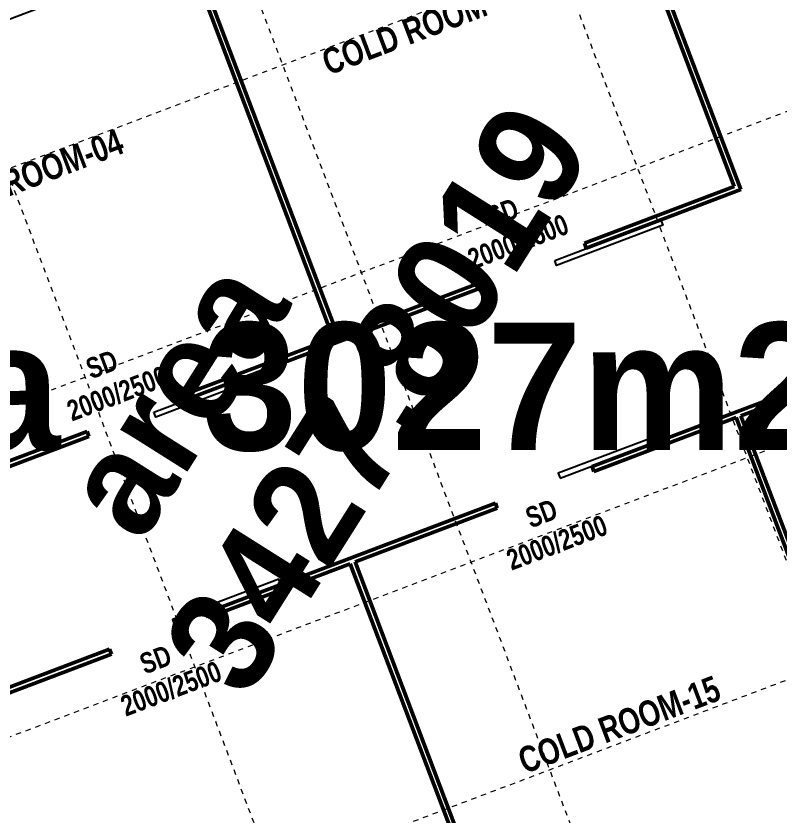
# Model space of a CAD drawing. Header units: metres. Extents: x 2164 to 2480, y 2851 to 3062.
# Drawn here: x 2243.74 to 2258.55, y 2991.48 to 3007 of the extents above; entities that cross this region are included whole.
import ezdxf

# ---------------------------------------------------------------- set-up
doc = ezdxf.new("R2010")
doc.units = ezdxf.units.M
doc.header["$MEASUREMENT"] = 0
doc.linetypes.add('XKITLINE03', pattern=[6, 3, -1, 1, -1])
doc.layers.get('0').update_dxf_attribs({"linetype": 'CONTINUOUS'})
doc.layers.get('Defpoints').update_dxf_attribs({"linetype": 'CONTINUOUS'})
doc.layers.add('Contour', color=7, linetype='CONTINUOUS', lineweight=9)
doc.layers.add('S-GRID', color=1, linetype='CONTINUOUS', lineweight=0)
for name, color, linetype in [('plain foundation', 8, 'CONTINUOUS'), ('Porte', 8, 'CONTINUOUS'), ('Text01', 42, 'CONTINUOUS')]:
    doc.layers.add(name, color=color, linetype=linetype)
doc.styles.get("Standard").update_dxf_attribs({"font": 'bold.shx', "bigfont": 'whgtxt.shx'})
doc.dimstyles.get("Standard").update_dxf_attribs({"dimtxt": 0.18, "dimasz": 0.18, "dimexe": 0.18, "dimexo": 0.0625, "dimgap": 0.09, "dimtad": 0, "dimtih": 1, "dimtoh": 1, "dimdec": 4, "dimzin": 0, "dimdsep": 46, "dimtxsty": 'Standard', "dimblk": 'DOT', "dimcen": 0.09, "dimadec": 0, "dimazin": 0, "dimtfac": 1, "dimtdec": 4, "dimtofl": 0, "dimtmove": 0, "dimatfit": 3, "dimldrblk": 'DOT', "dimfxl": 1, "dimtolj": 1, "dimtzin": 0, "dimarcsym": 0})

# ---------------------------------------------------------------- blocks, each defined once
blk = doc.blocks.new('bng')
at = {"layer": 'plain foundation'}
blk.add_lwpolyline([(454502.17101, 64796.04029), (457902.17101, 64796.04029), (457902.17101, 61396.04029), (454502.17101, 61396.04029)], close=True, dxfattribs=at)
at = {"layer": 'S-GRID', "linetype": 'XKITLINE03', "lineweight": 0}
for p, q in [((456202.17101, 41158.41537), (456202.17101, 65596.04029)), ((461922.17101, 41143.70937), (461922.17101, 65596.04029)), ((467642.17101, 41062.64403), (467642.17101, 65596.04029)), ((425102.17101, 58696.04029), (510182.17101, 58696.04029)), ((425102.17101, 54396.04029), (510182.17101, 54396.04029)), ((425102.17101, 48396.04029), (510182.17101, 48396.04029)), ((425102.17101, 44096.04029), (510182.17101, 44096.04029))]:
    blk.add_line(p, q, dxfattribs=at)
blk = doc.blocks.new('_Dot')
at = {"color": 0, "linetype": 'ByBlock', "lineweight": -2}
blk.add_line((-0.5, 0), (-1, 0), dxfattribs=at)
at = {"color": 0, "linetype": 'ByBlock', "const_width": 0.5}
blk.add_lwpolyline([(-0.25, 0, 1), (0.25, 0, 1)], format="xyb", close=True, dxfattribs=at)
blk = doc.blocks.new('*D66')
at = {"color": 0, "lineweight": -2, "transparency": 16777216}
for start, end in [(84.4335, 99.4876), (32.1501, 45.6276)]:
    blk.add_arc((2219.808, 2971.61), 0.912, start, end, dxfattribs=at)
at = {"layer": 'Defpoints', "color": 0, "transparency": 16777216}
for p in [(2302.325, 3002.986, 10.08), (2219.346, 2972.825, 10.08), (2220.384, 2972.317), (2219.808, 2971.61, 10.08), (2214.573, 2969.62, 10.08)]:
    blk.add_point(p, dxfattribs=at)
at = {"color": 0, "lineweight": -2, "transparency": 16777216, "xscale": 0.18, "yscale": 0.18, "zscale": 0.18}
for p, rotation in [((2219.484, 2972.462), 195.1531752599875), ((2220.66, 2971.934), 296.4844251423242)]:
    blk.add_blockref('_Dot', p, dxfattribs=dict(at, rotation=rotation))
at = {"color": 0, "transparency": 16777216, "insert": (2220.181, 2972.442), "char_height": 0.18, "attachment_point": 5}
blk.add_mtext('\\A1;90°', dxfattribs=at)
blk = doc.blocks.new('*D67')
at = {"color": 0, "lineweight": -2, "transparency": 16777216}
for start, end in [(94.0673, 115.6069), (31.4342, 50.7065)]:
    blk.add_arc((2214.573, 2969.62), 0.973, start, end, dxfattribs=at)
at = {"layer": 'Defpoints', "color": 0, "transparency": 16777216}
for p in [(2302.325, 3002.986, 10.08), (2212.303, 2972.719, 10.08), (2215.118, 2970.426), (2214.573, 2969.62, 10.08), (2214.573, 2969.62, 10.08)]:
    blk.add_point(p, dxfattribs=at)
at = {"color": 0, "lineweight": -2, "transparency": 16777216, "xscale": 0.18, "yscale": 0.18, "zscale": 0.18}
for p, rotation in [((2213.998, 2970.405), 210.9145599013818), ((2215.483, 2969.965), 296.1265029166673)]:
    blk.add_blockref('_Dot', p, dxfattribs=dict(at, rotation=rotation))
at = {"color": 0, "transparency": 16777216, "insert": (2214.849, 2970.553), "char_height": 0.18, "attachment_point": 5}
blk.add_mtext('\\A1;105°', dxfattribs=at)

msp = doc.modelspace()

# ---------------------------------------------------------------- linework, layer by layer
at = {"layer": 'Contour', "lineweight": 50}
for p, q in [((2257.64703, 3003.6957), (2254.176, 3012.86041)), ((2257.77597, 3003.6376), (2254.26952, 3012.89583)), ((2249.88508, 3000.75595), (2246.41405, 3009.92066)), ((2249.9786, 3000.79137), (2246.50757, 3009.95608)), ((2257.64703, 3003.6957), (2254.74799, 3002.59772)), ((2257.77597, 3003.6376), (2254.78341, 3002.5042)), ((2254.78341, 3002.5042), (2254.74799, 3002.59772)), ((2252.87764, 3001.88934), (2249.9786, 3000.79137)), ((2252.91306, 3001.79583), (2252.87764, 3001.88934)), ((2252.91306, 3001.79583), (2247.02145, 2999.56445)), ((2249.88508, 3000.75595), (2246.98604, 2999.65797)), ((2254.89558, 2998.26941), (2260.49728, 3000.39099)), ((2257.77861, 2999.25439), (2260.5327, 3000.29747)), ((2247.02145, 2999.56445), (2246.98604, 2999.65797)), ((2261.24964, 2990.08968), (2257.77861, 2999.25439)), ((2254.931, 2998.17589), (2257.68509, 2999.21897)), ((2261.15612, 2990.05426), (2257.68509, 2999.21897)), ((2245.11569, 2998.9496), (2242.21664, 2997.85162)), ((2245.15111, 2998.85608), (2245.11569, 2998.9496)), ((2245.15111, 2998.85608), (2239.2595, 2996.6247)), ((2254.931, 2998.17589), (2254.89558, 2998.26941)), ((2247.42354, 2995.43946), (2253.02523, 2997.56104)), ((2253.06065, 2997.46752), (2253.02523, 2997.56104)), ((2250.30656, 2996.42444), (2253.06065, 2997.46752)), ((2247.45895, 2995.34594), (2250.21304, 2996.38902)), ((2253.68407, 2987.22431), (2250.21304, 2996.38902)), ((2253.77759, 2987.25973), (2250.30656, 2996.42444)), ((2247.45895, 2995.34594), (2247.42354, 2995.43946)), ((2239.95149, 2992.60951), (2245.55319, 2994.73109)), ((2242.83452, 2993.59449), (2245.58861, 2994.63757)), ((2245.58861, 2994.63757), (2245.55319, 2994.73109))]:
    msp.add_line(p, q, dxfattribs=at)
at = {"layer": 'Porte'}
for points in [[(2254.17277, 3002.26223), (2256.23015, 3003.04144), (2256.26557, 3002.94793), (2254.20819, 3002.16872)], [(2246.41082, 2999.32249), (2248.4682, 3000.1017), (2248.50362, 3000.00818), (2246.44623, 2999.22897)], [(2254.27786, 2998.04615), (2256.33524, 2998.82536), (2256.29983, 2998.91888), (2254.24244, 2998.13967)], [(2246.80581, 2995.2162), (2248.8632, 2995.99541), (2248.82778, 2996.08893), (2246.77039, 2995.30972)]]:
    msp.add_lwpolyline(points, close=True, dxfattribs=at)

# ---------------------------------------------------------------- block references
at = {"xscale": 0.001, "yscale": 0.001, "zscale": 0.001, "rotation": 20.74359401212605}
msp.add_blockref('bng', (1837.71702, 2787.55475), dxfattribs=at)

# ---------------------------------------------------------------- texts
at = {"color": 5, "linetype": 'Continuous', "insert": (2243.68186, 2996.56681, 18.51721), "char_height": 2, "width": 20.3920358, "attachment_point": 1, "rotation": 57.752265}
msp.add_mtext('  area   3427.8019', dxfattribs=at)
at = {"color": 40, "lineweight": 53, "true_color": 0xf8d731, "insert": (2236.88898, 3001.05943, 8.43721), "char_height": 2.4688014, "width": 32.6190388, "attachment_point": 1}
msp.add_mtext(' area   3027m2', dxfattribs=at)
at = {"layer": 'Text01', "width": 0.8}
for s, height, p in [('COLD ROOM-05', 0.5, (2249.79301, 3005.84513)), ('COLD ROOM-04', 0.5, (2242.03106, 3002.90538)), ('SD', 0.4, (2252.95669, 3002.89974)), ('2000/2500', 0.4, (2252.58809, 3002.08294)), ('SD', 0.4, (2245.19474, 2999.95999)), ('2000/2500', 0.4, (2244.82614, 2999.14319)), ('SD', 0.4, (2253.70799, 2997.07159)), ('2000/2500', 0.4, (2253.33938, 2996.25479)), ('SD', 0.4, (2246.23594, 2994.24164)), ('2000/2500', 0.4, (2245.86734, 2993.42484)), ('COLD ROOM-15', 0.5, (2253.59201, 2992.31349))]:
    msp.add_text(s, height=height, rotation=20.743594, dxfattribs=at).set_placement(p)

# ---------------------------------------------------------------- dimensions: what is measured, and where the dimension line sits
at = {"color": 18, "true_color": 0x000000}
for base, line1, line2, picture, middle in [((2215.11804, 2970.4258), ((2214.57333, 2969.61965, 18.51721), (2302.32464, 3002.98619, 18.51721)), ((2212.30325, 2972.71879, 18.51721), (2214.57333, 2969.61965, 18.51721)), '*D67', (2214.84933, 2970.55261, 8.43721)), ((2220.38366, 2972.31663), ((2219.34567, 2972.82509, 18.51721), (2219.8077, 2971.60996, 18.51721)), ((2214.57333, 2969.61965, 18.51721), (2302.32464, 3002.98619, 18.51721)), '*D66', (2220.18114, 2972.44162, 8.43721))]:
    dim = msp.add_angular_dim_2l(base=base, line1=line1, line2=line2, dimstyle='Standard', override={"dimexo": 0.063}, dxfattribs=at)
    dim.commit()
    dim.dimension.update_dxf_attribs({"geometry": picture, "text_midpoint": middle})

doc.saveas('drawing.dxf')
